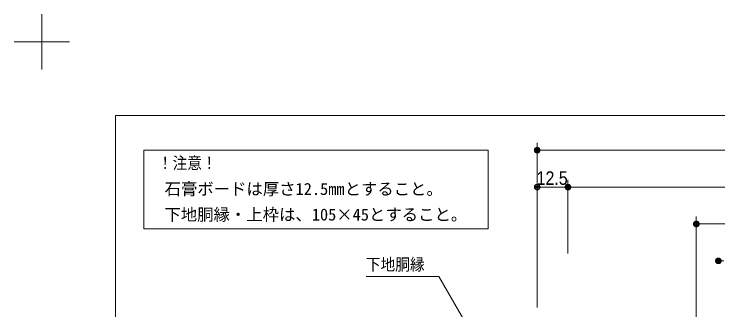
# Model space of a CAD drawing. Units: millimetres, scale not verified. Extents: x -4547 to 4547, y -2284 to 2284.
# Drawn here: x -4547 to -3116, y 1682 to 2284 of the extents above; entities that cross this region are included whole.
import ezdxf
from ezdxf.enums import TextEntityAlignment as Align

# ---------------------------------------------------------------- set-up
doc = ezdxf.new("R2010")
doc.units = ezdxf.units.MM
doc.header["$LTSCALE"] = 20
for name, color, linetype, lineweight in [('0-1_2寸法-3', 7, 'Continuous', 9), ('0-2_2寸法-1', 7, 'Continuous', 9), ('0-3_0', 7, 'Continuous', 9), ('0-5_1図面枠', 7, 'Continuous', 9)]:
    doc.layers.add(name, color=color, linetype=linetype, lineweight=lineweight)
doc.styles.add('ＭＳ ゴシック', font='')
doc.styles.add('ＭＳ Ｐゴシック', font='')
doc.styles.get('ＭＳ ゴシック').set_extended_font_data('MS Gothic')
doc.styles.get('ＭＳ Ｐゴシック').set_extended_font_data('MS PGothic')

# ---------------------------------------------------------------- blocks, each defined once
blk = doc.blocks.new('_Dot')
at = {"layer": '0-3_0'}
for p, q in [((-10, 0), (-20, 0)), ((9.78, 2), (-9.78, 2)), ((7.99, 6), (-7.99, 6)), ((9.16, -3.98), (-9.16, -3.98)), ((6, -7.98), (-6, -7.98))]:
    blk.add_line(p, q, dxfattribs=at)
for points in [[(10, 0), (9.92, 1.25), (9.69, 2.49), (9.3, 3.68), (8.76, 4.82), (8.09, 5.88), (7.29, 6.85), (6.37, 7.71), (5.36, 8.44), (4.26, 9.05), (3.09, 9.51), (1.87, 9.82), (0.63, 9.98), (-0.63, 9.98), (-1.87, 9.82), (-3.09, 9.51), (-4.26, 9.05), (-5.36, 8.44), (-6.37, 7.71), (-7.29, 6.85), (-8.09, 5.88), (-8.76, 4.82), (-9.3, 3.68), (-9.69, 2.49), (-9.92, 1.25), (-10, 0), (0, 0)], [(-10, 0), (-9.92, -1.25), (-9.69, -2.49), (-9.3, -3.68), (-8.76, -4.82), (-8.09, -5.88), (-7.29, -6.85), (-6.37, -7.71), (-5.36, -8.44), (-4.26, -9.05), (-3.09, -9.51), (-1.87, -9.82), (-0.63, -9.98), (0.63, -9.98), (1.87, -9.82), (3.09, -9.51), (4.26, -9.05), (5.36, -8.44), (6.37, -7.71), (7.29, -6.85), (8.09, -5.88), (8.76, -4.82), (9.3, -3.68), (9.69, -2.49), (9.92, -1.25), (10, 0), (0, 0)]]:
    blk.add_lwpolyline(points, close=True, dxfattribs=at)
blk = doc.blocks.new('グループ-138')
at = {"layer": '0-5_1図面枠'}
for p, q in [((-63000, 43425), (-63000, 45675)), ((-64125, 44550), (-61875, 44550))]:
    blk.add_line(p, q, dxfattribs=at)
blk = doc.blocks.new('グループ-140')
at = {"layer": '0-5_1図面枠'}
blk.add_lwpolyline([(-60000, 41550), (60000, 41550), (60000, -41550), (-60000, -41550)], close=True, dxfattribs=at)
blk = doc.blocks.new('図面枠')
at = {"layer": '0-5_1図面枠'}
for name in ['グループ-138', 'グループ-140']:
    blk.add_blockref(name, (0, 0), dxfattribs=at)

msp = doc.modelspace()

# ---------------------------------------------------------------- linework, layer by layer
at = {"layer": '0-1_2寸法-3'}
msp.add_lwpolyline([(-4283.12, 2007), (-4283.12, 1847), (-3583.12, 1847), (-3583.12, 2007)], close=True, dxfattribs=at)
msp.add_lwpolyline([(-3831.21, 1750), (-3683.04, 1750), (-3574.81, 1562.53)], dxfattribs=at)
at = {"layer": '0-2_2寸法-1'}
for p, q in [((-3483.12, 1947), (-3483.12, 2022)), ((-1601.88, 2007), (-3471.87, 2007)), ((-3483.12, 1687), (-3483.12, 1947)), ((-3420.62, 1797), (-3420.62, 1947)), ((-3420.62, 1797), (-3420.62, 1947)), ((-3471.87, 1932), (-3431.88, 1932)), ((-1664.38, 1932), (-3409.37, 1932)), ((-3159.51, 1647.41), (-3159.51, 1872)), ((-1664.38, 1857), (-3148.26, 1857))]:
    msp.add_line(p, q, dxfattribs=at)

# ---------------------------------------------------------------- block references
at = {"layer": '0-2_2寸法-1', "xscale": 0.5627563, "yscale": 0.5627563, "rotation": 180}
for p in [(-3483.12, 2007), (-3483.12, 1932), (-3420.62, 1932), (-3159.51, 1857), (-3114.65, 1782)]:
    msp.add_blockref('_Dot', p, dxfattribs=at)
at = {"layer": '0-2_2寸法-1', "xscale": 0.5627563, "yscale": 0.5627563}
msp.add_blockref('_Dot', (-3420.62, 1932), dxfattribs=at)
at = {"layer": '0-5_1図面枠', "xscale": 0.05, "yscale": 0.05}
msp.add_blockref('図面枠', (-1340.62, 0), dxfattribs=at)

# ---------------------------------------------------------------- texts
at = {"layer": '0-1_2寸法-3', "style": 'ＭＳ ゴシック', "width": 0.9}
for s, p in [('！注意！', (-4254.49, 1961.55)), ('下地胴縁', (-3831.48, 1755.32))]:
    msp.add_text(s, height=24.34, dxfattribs=at).set_placement(p, align=Align.BOTTOM_LEFT)
at = {"layer": '0-1_2寸法-3', "style": 'ＭＳ ゴシック'}
for s, p in [('石膏ボードは厚さ12.5mmとすること。', (-4240.82, 1908.74)), ('下地胴縁・上枠は、105×45とすること。', (-4241.1, 1856.68))]:
    msp.add_text(s, height=24.41, dxfattribs=at).set_placement(p, align=Align.BOTTOM_LEFT)
at = {"layer": '0-2_2寸法-1', "style": 'ＭＳ Ｐゴシック', "width": 0.9}
msp.add_text('12.5', height=27.57, dxfattribs=at).set_placement((-3484.28, 1928.28), align=Align.BOTTOM_LEFT)

doc.saveas('drawing.dxf')
